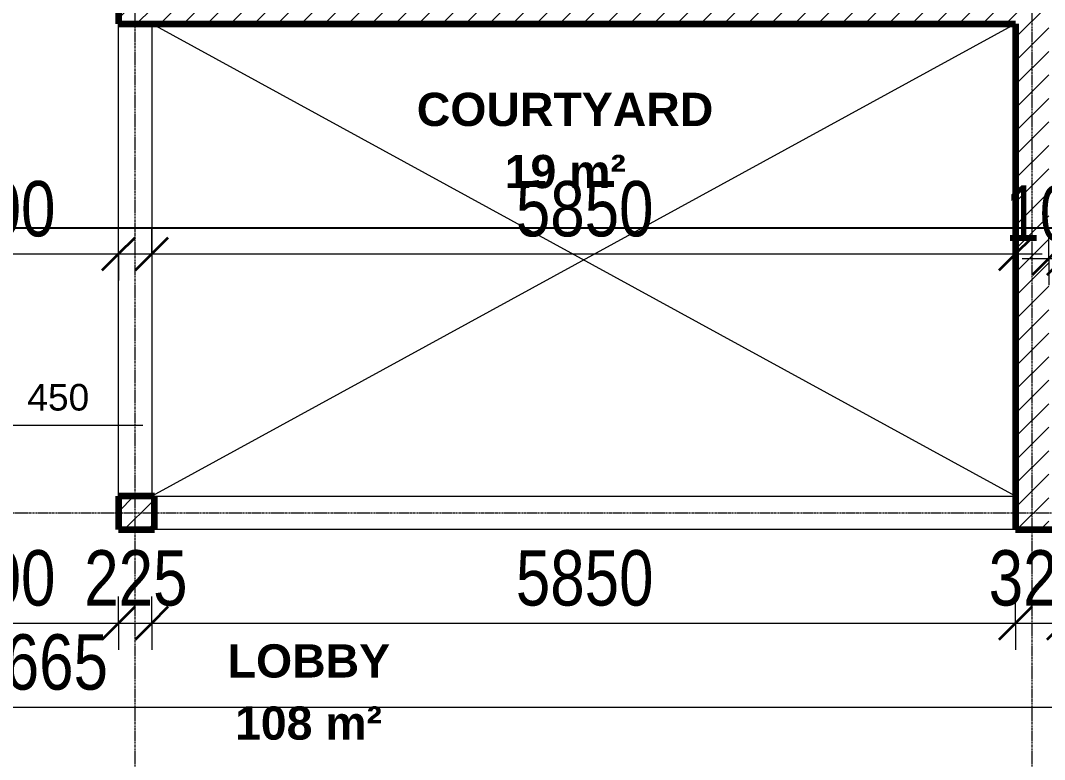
# Model space of a CAD drawing. Header units: millimetres. Extents: x -35190 to 411743, y -233114 to 23872.
# Drawn here: x 15310 to 22245, y -1773 to 3232 of the extents above; entities that cross this region are included whole.
import ezdxf

# ---------------------------------------------------------------- set-up
doc = ezdxf.new("R2010")
doc.units = ezdxf.units.MM
doc.linetypes.add('Grid Line', pattern=[22.225, 12.7, -3.175, 3.175, -3.175])
for name, color, linetype, lineweight in [('A-ANNO-DIMS', 211, 'Continuous', 9), ('A-ANNO-DIMS-75', 211, 'Continuous', 9), ('A-AREA-IDEN', 2, 'Continuous', 9), ('A-DETL-THIN', 151, 'Continuous', 18), ('A-WALL', 113, 'Continuous', 18), ('A-WALL-PATT', 111, 'Continuous', 18), ('G-ANNO-DIMS', 111, 'Continuous', 9), ('S-GRID', 1, 'Continuous', 9)]:
    doc.layers.add(name, color=color, linetype=linetype, lineweight=lineweight)
doc.styles.add('Arial_3', font='arial.ttf', dxfattribs={"width": 0.8, "height": 375})
doc.styles.add('Arial_9', font='arial.ttf', dxfattribs={"height": 180})
doc.styles.add('Arial_B', font='arialbd.ttf', dxfattribs={"height": 225})
doc.dimstyles.new('main_4_5mm', dxfattribs={"dimscale": 304.8, "dimtxt": 382.597275, "dimasz": 0.738189, "dimexe": 0.590551, "dimexo": 0.0625, "dimgap": 0.024606, "dimtad": 1, "dimdec": 0, "dimzin": 0, "dimdsep": 46, "dimtxsty": 'Arial_3', "dimblk1": 'OBLIQUE', "dimblk2": 'OBLIQUE', "dimsah": 1, "dimcen": 0.09, "dimdle": 0.590551, "dimazin": 0, "dimtfac": 1, "dimtdec": 4, "dimtix": 1, "dimtmove": 0, "dimatfit": 3, "dimfxl": 0.590551, "dimfxlon": 1, "dimtvp": 1, "dimtolj": 1, "dimtzin": 0, "dimarcsym": 2})
doc.dimstyles.new('main_4_5mm_2', dxfattribs={"dimscale": 304.8, "dimtxt": 382.597275, "dimasz": 0.738189, "dimexe": 0.590551, "dimexo": 0.0625, "dimgap": 0.024606, "dimtad": 1, "dimdec": 0, "dimzin": 0, "dimdsep": 46, "dimtxsty": 'Arial_3', "dimblk1": 'OBLIQUE', "dimblk2": 'OBLIQUE', "dimsah": 1, "dimcen": 0.09, "dimdle": 0.590551, "dimazin": 0, "dimtfac": 1, "dimtdec": 4, "dimtix": 1, "dimtmove": 0, "dimatfit": 3, "dimfxl": 0.590551, "dimfxlon": 1, "dimtvp": 1, "dimtolj": 1, "dimtzin": 0, "dimarcsym": 2})
pattern_1 = [(45, (0, 0), (-79.5495, 79.5495), [])]

# ---------------------------------------------------------------- blocks, each defined once
blk = doc.blocks.new('DIMBLOCK16-GROUND FLOOR')
at = {"layer": 'A-ANNO-DIMS-75', "transparency": 16777216}
for p, q in [((14173.9, 1650.7), (14173.9, 1830.7)), ((15973.9, 1650.7), (15973.9, 1830.7)), ((13993.9, 1650.7), (16153.9, 1650.7)), ((14173.9, 1650.7), (14173.9, 1470.7)), ((15973.9, 1650.7), (15973.9, 1470.7))]:
    blk.add_line(p, q, dxfattribs=at)
at = {"layer": 'A-ANNO-DIMS-75', "lineweight": 35, "transparency": 16777216}
for p, q in [((14173.9, 1650.7), (14286.4, 1763.2)), ((15973.9, 1650.7), (16086.4, 1763.2)), ((14173.9, 1650.7), (14061.4, 1538.2)), ((15973.9, 1650.7), (15861.4, 1538.2))]:
    blk.add_line(p, q, dxfattribs=at)
at = {"layer": 'A-ANNO-DIMS-75', "color": 0, "transparency": 16777216, "insert": (14614.8, 2145), "char_height": 375, "width": 1101.88, "attachment_point": 1, "line_spacing_factor": 0.941778, "style": 'Arial_3'}
blk.add_mtext('1800', dxfattribs=at)
blk = doc.blocks.new('_Oblique')
at = {"color": 0, "linetype": 'ByBlock', "lineweight": -2}
blk.add_line((-0.5, -0.5), (0.5, 0.5), dxfattribs=at)
blk = doc.blocks.new('DIMBLOCK17-GROUND FLOOR')
at = {"layer": 'A-ANNO-DIMS-75', "transparency": 16777216}
for p, q in [((16198.9, 1650.7), (16198.9, 1830.7)), ((22048.9, 1650.7), (22048.9, 1830.7)), ((16018.9, 1650.7), (22228.9, 1650.7)), ((16198.9, 1650.7), (16198.9, 1470.7)), ((22048.9, 1650.7), (22048.9, 1470.7))]:
    blk.add_line(p, q, dxfattribs=at)
at = {"layer": 'A-ANNO-DIMS-75', "lineweight": 35, "transparency": 16777216}
for p, q in [((16198.9, 1650.7), (16311.4, 1763.2)), ((22048.9, 1650.7), (22161.4, 1763.2)), ((16198.9, 1650.7), (16086.4, 1538.2)), ((22048.9, 1650.7), (21936.4, 1538.2))]:
    blk.add_line(p, q, dxfattribs=at)
at = {"layer": 'A-ANNO-DIMS-75', "color": 0, "transparency": 16777216, "insert": (18664.8, 2145), "char_height": 375, "width": 1101.88, "attachment_point": 1, "line_spacing_factor": 0.941778, "style": 'Arial_3'}
blk.add_mtext('5850', dxfattribs=at)
blk = doc.blocks.new('DIMBLOCK95-GROUND FLOOR')
at = {"layer": 'A-ANNO-DIMS-75', "transparency": 16777216}
for p, q in [((14173.9, -849.5), (14173.9, -669.5)), ((15973.9, -849.5), (15973.9, -669.5)), ((14173.9, -849.5), (15973.9, -849.5)), ((14173.9, -849.5), (14173.9, -1029.5)), ((15973.9, -849.5), (15973.9, -1029.5))]:
    blk.add_line(p, q, dxfattribs=at)
at = {"layer": 'A-ANNO-DIMS-75', "lineweight": 35, "transparency": 16777216}
for p, q in [((14173.9, -849.5), (14286.4, -737)), ((15973.9, -849.5), (16086.4, -737)), ((14173.9, -849.5), (14061.4, -962)), ((15973.9, -849.5), (15861.4, -962))]:
    blk.add_line(p, q, dxfattribs=at)
at = {"layer": 'A-ANNO-DIMS-75', "color": 0, "transparency": 16777216, "insert": (14614.8, -355.2), "char_height": 375, "width": 1101.88, "attachment_point": 1, "line_spacing_factor": 0.941778, "style": 'Arial_3'}
blk.add_mtext('1800', dxfattribs=at)
blk = doc.blocks.new('DIMBLOCK96-GROUND FLOOR')
at = {"layer": 'A-ANNO-DIMS-75', "transparency": 16777216}
for p, q in [((15973.9, -849.5), (15973.9, -669.5)), ((16198.9, -849.5), (16198.9, -669.5)), ((15973.9, -849.5), (16198.9, -849.5)), ((15973.9, -849.5), (15973.9, -1029.5)), ((16198.9, -849.5), (16198.9, -1029.5))]:
    blk.add_line(p, q, dxfattribs=at)
at = {"layer": 'A-ANNO-DIMS-75', "lineweight": 35, "transparency": 16777216}
for p, q in [((15973.9, -849.5), (16086.4, -737)), ((16198.9, -849.5), (16311.4, -737)), ((15973.9, -849.5), (15861.4, -962)), ((16198.9, -849.5), (16086.4, -962))]:
    blk.add_line(p, q, dxfattribs=at)
at = {"layer": 'A-ANNO-DIMS-75', "color": 0, "transparency": 16777216, "insert": (15742.1, -355.2), "char_height": 375, "width": 826.41, "attachment_point": 1, "line_spacing_factor": 0.941778, "style": 'Arial_3'}
blk.add_mtext('225', dxfattribs=at)
blk = doc.blocks.new('DIMBLOCK97-GROUND FLOOR')
at = {"layer": 'A-ANNO-DIMS-75', "transparency": 16777216}
for p, q in [((16198.9, -849.5), (16198.9, -669.5)), ((22048.9, -849.5), (22048.9, -669.5)), ((16198.9, -849.5), (22048.9, -849.5)), ((16198.9, -849.5), (16198.9, -1029.5)), ((22048.9, -849.5), (22048.9, -1029.5))]:
    blk.add_line(p, q, dxfattribs=at)
at = {"layer": 'A-ANNO-DIMS-75', "lineweight": 35, "transparency": 16777216}
for p, q in [((16198.9, -849.5), (16311.4, -737)), ((22048.9, -849.5), (22161.4, -737)), ((16198.9, -849.5), (16086.4, -962)), ((22048.9, -849.5), (21936.4, -962))]:
    blk.add_line(p, q, dxfattribs=at)
at = {"layer": 'A-ANNO-DIMS-75', "color": 0, "transparency": 16777216, "insert": (18664.8, -355.2), "char_height": 375, "width": 1101.88, "attachment_point": 1, "line_spacing_factor": 0.941778, "style": 'Arial_3'}
blk.add_mtext('5850', dxfattribs=at)
blk = doc.blocks.new('DIMBLOCK98-GROUND FLOOR')
at = {"layer": 'A-ANNO-DIMS-75', "transparency": 16777216}
for p, q in [((22048.9, -849.5), (22048.9, -669.5)), ((22373.9, -849.5), (22373.9, -669.5)), ((22048.9, -849.5), (22373.9, -849.5)), ((22048.9, -849.5), (22048.9, -1029.5)), ((22373.9, -849.5), (22373.9, -1029.5))]:
    blk.add_line(p, q, dxfattribs=at)
at = {"layer": 'A-ANNO-DIMS-75', "lineweight": 35, "transparency": 16777216}
for p, q in [((22048.9, -849.5), (22161.4, -737)), ((22373.9, -849.5), (22486.4, -737)), ((22048.9, -849.5), (21936.4, -962)), ((22373.9, -849.5), (22261.4, -962))]:
    blk.add_line(p, q, dxfattribs=at)
at = {"layer": 'A-ANNO-DIMS-75', "color": 0, "transparency": 16777216, "insert": (21867.1, -355.2), "char_height": 375, "width": 826.41, "attachment_point": 1, "line_spacing_factor": 0.941778, "style": 'Arial_3'}
blk.add_mtext('325', dxfattribs=at)
blk = doc.blocks.new('DIMBLOCK161-GROUND FLOOR')
at = {"layer": 'A-ANNO-DIMS-75', "transparency": 16777216}
for p, q in [((22273.9, 1620.3), (22273.9, 1800.3)), ((22373.9, 1620.3), (22373.9, 1800.3)), ((22093.9, 1620.3), (22373.9, 1620.3)), ((22273.9, 1620.3), (22273.9, 1440.3)), ((22373.9, 1620.3), (22373.9, 1440.3))]:
    blk.add_line(p, q, dxfattribs=at)
at = {"layer": 'A-ANNO-DIMS-75', "lineweight": 35, "transparency": 16777216}
for p, q in [((22273.9, 1620.3), (22386.4, 1732.8)), ((22373.9, 1620.3), (22486.4, 1732.8)), ((22273.9, 1620.3), (22161.4, 1507.8)), ((22373.9, 1620.3), (22261.4, 1507.8))]:
    blk.add_line(p, q, dxfattribs=at)
at = {"layer": 'A-ANNO-DIMS-75', "color": 0, "transparency": 16777216, "insert": (21979.6, 2114.6), "char_height": 375, "width": 826.41, "attachment_point": 1, "line_spacing_factor": 0.941778, "style": 'Arial_3'}
blk.add_mtext('100', dxfattribs=at)
blk = doc.blocks.new('DIMBLOCK476-GROUND FLOOR')
at = {"layer": 'A-ANNO-DIMS-75', "transparency": 16777216}
for p, q in [((-9021.1, -1419), (-9021.1, -1239)), ((39643.9, -1419), (39643.9, -1239)), ((-9201.1, -1419), (39823.9, -1419)), ((-9021.1, -1419), (-9021.1, -1599)), ((39643.9, -1419), (39643.9, -1599))]:
    blk.add_line(p, q, dxfattribs=at)
at = {"layer": 'A-ANNO-DIMS-75', "lineweight": 35, "transparency": 16777216}
for p, q in [((-9021.1, -1419), (-8908.6, -1306.5)), ((39643.9, -1419), (39756.4, -1306.5)), ((-9021.1, -1419), (-9133.6, -1531.5)), ((39643.9, -1419), (39531.4, -1531.5))]:
    blk.add_line(p, q, dxfattribs=at)
at = {"layer": 'A-ANNO-DIMS-75', "color": 0, "transparency": 16777216, "insert": (14737.5, -924.7), "char_height": 375, "width": 1377.35, "attachment_point": 1, "line_spacing_factor": 0.941778, "style": 'Arial_3'}
blk.add_mtext('48665', dxfattribs=at)
blk = doc.blocks.new('Spot Elevations - M_Spot Elevation - Target Filled-23738-GROUND FLOOR')
at = {"layer": 'G-ANNO-DIMS'}
h = blk.add_hatch(color=256, dxfattribs=at)
edge = h.paths.add_edge_path()
edge.add_line((0, 0), (-2, 0))
edge.add_arc((0, 0), 2, 90, 180, ccw=False)
edge.add_line((0, 2), (0, 0))
h = blk.add_hatch(color=256, dxfattribs=at)
edge = h.paths.add_edge_path()
edge.add_line((0, 0), (2, 0))
edge.add_arc((0, 0), 2, 270, 360, ccw=False)
edge.add_line((0, -2), (0, 0))
for p, q in [((0, -3), (0, 3)), ((-3, 0), (14, 0))]:
    blk.add_line(p, q, dxfattribs=at)
blk.add_circle((0, 0), 2, dxfattribs=at)

msp = doc.modelspace()

# ---------------------------------------------------------------- hatches: boundary and pattern name
at = {"layer": 'A-WALL-PATT'}
h = msp.add_hatch(dxfattribs=at)
h.set_pattern_fill('FP_1', color=256, style=0, pattern_type=2)
h.set_pattern_definition(pattern_1)
h.paths.add_polyline_path([(22273.9, -215.3), (22273.9, 7334.7), (22048.9, 7334.7), (22048.9, -215.3)])
h = msp.add_hatch(dxfattribs=at)
h.set_pattern_fill('FP_1', color=256, style=0, pattern_type=2)
h.set_pattern_definition(pattern_1)
h.paths.add_polyline_path([(15973.9, -215.3), (16198.9, -215.3), (16198.9, 9.7), (15973.9, 9.7)])
h.paths.add_polyline_path([(15973.9, 3209.7), (16198.9, 3209.7), (16198.9, 3691.7), (15973.9, 3691.7)])
h.paths.add_polyline_path([(15973.9, 4591.7), (16198.9, 4591.7), (16198.9, 7109.7), (15973.9, 7109.7), (15973.9, 5822.9)])
h = msp.add_hatch(dxfattribs=at)
h.set_pattern_fill('FP_1', color=256, style=0, pattern_type=2)
h.set_pattern_definition(pattern_1)
h.paths.add_polyline_path([(16198.9, 3209.7), (22048.9, 3209.7), (22048.9, 3434.7), (16198.9, 3434.7)])
h = msp.add_hatch(dxfattribs=at)
h.set_pattern_fill('FP_1', color=256, style=0, pattern_type=2)
h.set_pattern_definition(pattern_1)
h.paths.add_polyline_path([(16218.9, -215.3), (16218.9, 9.7), (16198.9, 9.7), (16198.9, -215.3)])
h.paths.add_polyline_path([(22047.9, -215.3), (22048.9, -215.3), (22048.9, 9.7), (22047.9, 9.7)])

# ---------------------------------------------------------------- linework, layer by layer
msp.add_line((-29362.6, 1827.7), (58473.6, 1827.7))
at = {"layer": 'A-DETL-THIN'}
for p, q in [((22048.9, 3209.7), (16198.9, 9.7)), ((22048.9, 9.7), (16198.9, 3209.7))]:
    msp.add_line(p, q, dxfattribs=at)
at = {"layer": 'A-WALL', "lineweight": 140}
for p, q in [((15973.9, 3691.7), (15973.9, 3209.7)), ((15973.9, 3209.7), (22048.9, 3209.7)), ((22048.9, 3209.7), (22048.9, 9.7)), ((15973.9, 9.7), (15973.9, -215.3)), ((16218.9, 9.7), (15973.9, 9.7)), ((16218.9, -215.3), (16218.9, 9.7)), ((22048.9, 9.7), (22047.9, 9.7)), ((22047.9, 9.7), (22047.9, -215.3)), ((15973.9, -215.3), (16218.9, -215.3)), ((22047.9, -215.3), (22373.9, -215.3))]:
    msp.add_line(p, q, dxfattribs=at)
at = {"layer": 'A-WALL'}
for p, q in [((15973.9, 9.7), (15973.9, 3209.7)), ((16198.9, 3209.7), (16198.9, 9.7)), ((16218.9, 9.7), (22047.9, 9.7)), ((22047.9, -215.3), (16218.9, -215.3))]:
    msp.add_line(p, q, dxfattribs=at)
at = {"layer": 'S-GRID', "linetype": 'Grid Line'}
for p, q in [((16086.4, -23401.6), (16086.4, 18871.1)), ((22161.4, -23401.6), (22161.4, 18871.1)), ((-16035.3, -102.8), (47071.4, -102.8))]:
    msp.add_line(p, q, dxfattribs=at)

# ---------------------------------------------------------------- block references
at = {"layer": 'G-ANNO-DIMS', "extrusion": (0, 0, -1), "xscale": 74.99999999999996, "yscale": 74.99999999999996, "zscale": 74.99999999999996, "rotation": 180}
msp.add_blockref('Spot Elevations - M_Spot Elevation - Target Filled-23738-GROUND FLOOR', (-15089.5, 490.7), dxfattribs=at)

# ---------------------------------------------------------------- texts
at = {"layer": 'A-AREA-IDEN', "char_height": 225, "attachment_point": 1, "style": 'Arial_B'}
for s, insert, width in [('COURTYARD', (17994.1, 2742.6), 2453.164), ('19 m²', (18589.2, 2321.7), 1010.126), ('LOBBY', (16713.5, -992.7), 1346.835), ('108 m²', (16763, -1413.6), 1226.582)]:
    msp.add_mtext(s, dxfattribs=dict(at, insert=insert, width=width))

# ---------------------------------------------------------------- dimensions: what is measured, and where the dimension line sits
at = {"layer": 'A-ANNO-DIMS'}
for base, p1, p2, dimstyle, override, picture, middle in [((15973.9, 1650.7), (14173.9, 1830.7), (15973.9, 1830.7), 'main_4_5mm', {"dimpost": '<>', "dimfxl": 1800}, 'DIMBLOCK16-GROUND FLOOR', (15073.9, 1849.7)), ((22048.9, 1650.7), (16198.9, 1830.7), (22048.9, 1830.7), 'main_4_5mm', {"dimpost": '<>', "dimfxl": 5850}, 'DIMBLOCK17-GROUND FLOOR', (19123.9, 1849.7)), ((22373.9, 1620.3), (22273.9, 1800.3), (22373.9, 1440.3), 'main_4_5mm', {"dimpost": '<>', "dimfxl": 373.630834}, 'DIMBLOCK161-GROUND FLOOR', (22323.9, 1819.3)), ((15973.9, -849.5), (14173.9, -669.5), (15973.9, -669.5), 'main_4_5mm', {"dimpost": '<>', "dimfxl": 1800}, 'DIMBLOCK95-GROUND FLOOR', (15073.9, -650.6)), ((16198.9, -849.5), (15973.9, -669.5), (16198.9, -669.5), 'main_4_5mm', {"dimpost": '<>', "dimfxl": 225}, 'DIMBLOCK96-GROUND FLOOR', (16086.4, -650.6)), ((22048.9, -849.5), (16198.9, -669.5), (22048.9, -669.5), 'main_4_5mm', {"dimpost": '<>', "dimfxl": 5850}, 'DIMBLOCK97-GROUND FLOOR', (19123.9, -650.6)), ((22373.9, -849.5), (22048.9, -669.5), (22373.9, -669.5), 'main_4_5mm', {"dimpost": '<>', "dimfxl": 325}, 'DIMBLOCK98-GROUND FLOOR', (22211.4, -650.4)), ((39643.9, -1419), (-9021.1, -1239), (39643.9, -1239), 'main_4_5mm_2', {"dimpost": '<>', "dimfxl": 48665}, 'DIMBLOCK476-GROUND FLOOR', (15311.4, -1220.1))]:
    dim = msp.add_linear_dim(base=base, p1=p1, p2=p2, dimstyle=dimstyle, override=override, dxfattribs=at)
    dim.commit()
    dim.dimension.update_dxf_attribs({"geometry": picture, "text_midpoint": middle})

# ---------------------------------------------------------------- next in the draw order: texts
at = {"layer": 'G-ANNO-DIMS', "insert": (15356.4, 770.4), "char_height": 180, "width": 502.45, "attachment_point": 1, "line_spacing_factor": 0.941778, "style": 'Arial_9', "bg_fill": 3, "box_fill_scale": 1.25, "bg_fill_color": 256, "bg_fill_true_color": 13158600, "bg_fill_transparency": 0}
msp.add_mtext('450', dxfattribs=at)

doc.saveas('drawing.dxf')
